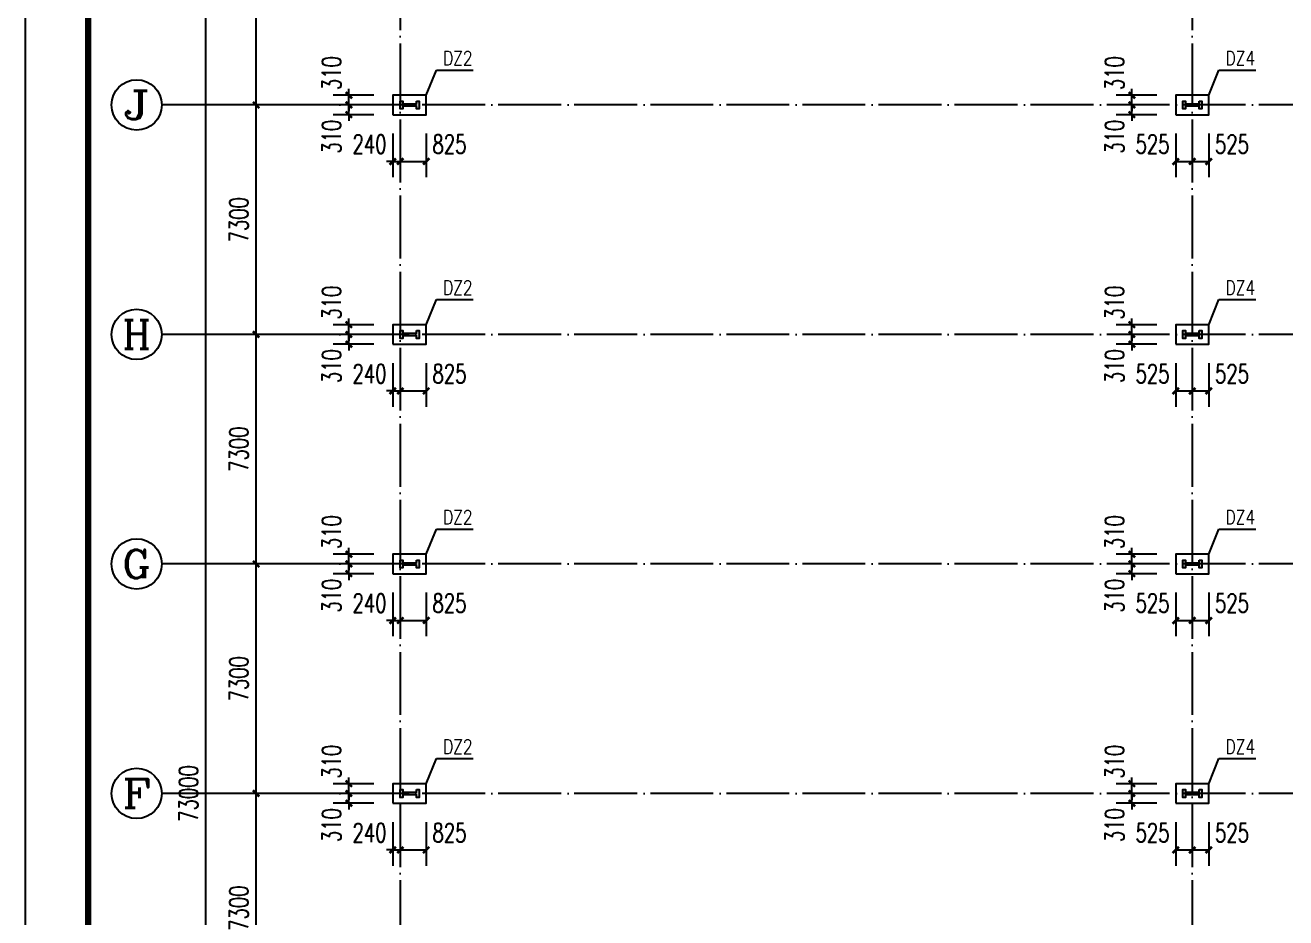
# Model space of a CAD drawing. Extents: x 37237700 to 37865026, y 138877 to 347670.
# Drawn here: x 37327453 to 37367564, y 290889 to 319279 of the extents above; entities that cross this region are included whole.
import ezdxf
from ezdxf.enums import TextEntityAlignment as Align

# ---------------------------------------------------------------- set-up
doc = ezdxf.new("R2010")
doc.units = 0
doc.header["$LTSCALE"] = 1000
doc.header["$MEASUREMENT"] = 0
doc.linetypes.add('ACAD_ISO04W100', pattern=[30.5, 24, -3, 0.5, -3])
doc.linetypes.add('DOTE', pattern=[2.42, 2, -0.2, 0.02, -0.2])
doc.layers.get('0').update_dxf_attribs({"linetype": 'CONTINUOUS'})
doc.layers.get('DEFPOINTS').update_dxf_attribs({"linetype": 'CONTINUOUS'})
for name, color, linetype in [('AXIS', 3, 'CONTINUOUS'), ('AXIS_TEXT', 7, 'CONTINUOUS'), ('DOTE', 1, 'ACAD_ISO04W100'), ('PUB_DIM', 3, 'CONTINUOUS'), ('PUB_TITLE', 4, 'CONTINUOUS')]:
    doc.layers.add(name, color=color, linetype=linetype)
doc.styles.add('_TCH_AXIS', font='COMPLEX', dxfattribs={"bigfont": 'GBCBIG'})
doc.styles.add('_TCH_DIM_T3', font='SIMPLEX', dxfattribs={"width": 0.705882, "bigfont": 'GBCBIG'})
doc.styles.add('DIM_FONT', font='SIMPLEX.shx', dxfattribs={"width": 0.8})
doc.dimstyles.new('_TCH_ARCH&&200', dxfattribs={"dimtxt": 595, "dimasz": 200, "dimexe": 500, "dimexo": 600, "dimgap": 252.5, "dimtad": 1, "dimdec": 0, "dimzin": 0, "dimdsep": 46, "dimtxsty": '_TCH_DIM_T3', "dimblk": 'ARCHTICK', "dimcen": 0.09, "dimclrt": 7, "dimazin": 2, "dimtfac": 1, "dimtdec": 0, "dimtix": 1, "dimtmove": 2, "dimatfit": 3, "dimfxl": 1, "dimtolj": 1, "dimtzin": 0, "dimarcsym": 0})

# ---------------------------------------------------------------- blocks, each defined once
blk = doc.blocks.new('_ArchTick')
at = {"color": 0, "linetype": 'ByBlock', "const_width": 0.4}
blk.add_lwpolyline([(-0.5, -0.5), (0.5, 0.5)], dxfattribs=at)
blk = doc.blocks.new('*D1345')
at = {"layer": 'DEFPOINTS', "color": 0}
for p in [(37362667, 316743), (37364063, 316743), (37364063, 316433)]:
    blk.add_point(p, dxfattribs=at)
at = {"layer": 'PUB_DIM', "color": 0, "lineweight": -2}
for p, q in [((37362667, 316743), (37362667, 316943)), ((37363463, 316743), (37362167, 316743)), ((37362667, 316433), (37362667, 316743)), ((37363463, 316433), (37362167, 316433)), ((37362667, 316433), (37362667, 316233))]:
    blk.add_line(p, q, dxfattribs=at)
at = {"layer": 'PUB_DIM', "color": 0, "lineweight": -2, "xscale": 200, "yscale": 200, "zscale": 200}
for p, rotation in [((37362667, 316743), 270), ((37362667, 316433), 90)]:
    blk.add_blockref('_ArchTick', p, dxfattribs=dict(at, rotation=rotation))
at = {"layer": 'PUB_DIM', "color": 7, "insert": (37362117, 315733), "char_height": 595, "attachment_point": 5, "rotation": 90, "style": '_TCH_DIM_T3'}
blk.add_mtext('\\A1;310', dxfattribs=at)
blk = doc.blocks.new('*D1346')
at = {"layer": 'DEFPOINTS', "color": 0}
for p in [(37362667, 317053), (37364063, 317053), (37364063, 316743)]:
    blk.add_point(p, dxfattribs=at)
at = {"layer": 'PUB_DIM', "color": 0, "lineweight": -2}
for p, q in [((37363463, 317053), (37362167, 317053)), ((37362667, 317053), (37362667, 317253)), ((37362667, 316743), (37362667, 317053)), ((37363463, 316743), (37362167, 316743)), ((37362667, 316743), (37362667, 316543))]:
    blk.add_line(p, q, dxfattribs=at)
at = {"layer": 'PUB_DIM', "color": 0, "lineweight": -2, "xscale": 200, "yscale": 200, "zscale": 200}
for p, rotation in [((37362667, 317053), 270), ((37362667, 316743), 90)]:
    blk.add_blockref('_ArchTick', p, dxfattribs=dict(at, rotation=rotation))
at = {"layer": 'PUB_DIM', "color": 7, "insert": (37362117, 317753), "char_height": 595, "attachment_point": 5, "rotation": 90, "style": '_TCH_DIM_T3'}
blk.add_mtext('\\A1;310', dxfattribs=at)
blk = doc.blocks.new('*D1347')
at = {"layer": 'DEFPOINTS', "color": 0}
for p in [(37364063, 316433), (37364588, 316433), (37364588, 314945)]:
    blk.add_point(p, dxfattribs=at)
at = {"layer": 'PUB_DIM', "color": 0, "lineweight": -2}
for p, q in [((37364063, 315833), (37364063, 314445)), ((37364588, 315833), (37364588, 314445)), ((37364063, 314945), (37364588, 314945))]:
    blk.add_line(p, q, dxfattribs=at)
at = {"layer": 'PUB_DIM', "color": 0, "lineweight": -2, "xscale": 200, "yscale": 200, "zscale": 200, "rotation": 180}
blk.add_blockref('_ArchTick', (37364063, 314945), dxfattribs=at)
at = {"layer": 'PUB_DIM', "color": 0, "lineweight": -2, "xscale": 200, "yscale": 200, "zscale": 200}
blk.add_blockref('_ArchTick', (37364588, 314945), dxfattribs=at)
at = {"layer": 'PUB_DIM', "color": 7, "insert": (37363323, 315495), "char_height": 595, "attachment_point": 5, "style": '_TCH_DIM_T3'}
blk.add_mtext('\\A1;525', dxfattribs=at)
blk = doc.blocks.new('*D1348')
at = {"layer": 'DEFPOINTS', "color": 0}
for p in [(37364588, 316433), (37365113, 316433), (37365113, 314945)]:
    blk.add_point(p, dxfattribs=at)
at = {"layer": 'PUB_DIM', "color": 0, "lineweight": -2}
for p, q in [((37364588, 315833), (37364588, 314445)), ((37365113, 315833), (37365113, 314445)), ((37364588, 314945), (37365113, 314945))]:
    blk.add_line(p, q, dxfattribs=at)
at = {"layer": 'PUB_DIM', "color": 0, "lineweight": -2, "xscale": 200, "yscale": 200, "zscale": 200, "rotation": 180}
blk.add_blockref('_ArchTick', (37364588, 314945), dxfattribs=at)
at = {"layer": 'PUB_DIM', "color": 0, "lineweight": -2, "xscale": 200, "yscale": 200, "zscale": 200}
blk.add_blockref('_ArchTick', (37365113, 314945), dxfattribs=at)
at = {"layer": 'PUB_DIM', "color": 7, "insert": (37365853, 315495), "char_height": 595, "attachment_point": 5, "style": '_TCH_DIM_T3'}
blk.add_mtext('\\A1;525', dxfattribs=at)
blk = doc.blocks.new('*D1349')
at = {"layer": 'DEFPOINTS', "color": 0}
for p in [(37339148, 316433), (37339388, 316433), (37339388, 314945)]:
    blk.add_point(p, dxfattribs=at)
at = {"layer": 'PUB_DIM', "color": 0, "lineweight": -2}
for p, q in [((37339148, 315833), (37339148, 314445)), ((37339388, 315833), (37339388, 314445)), ((37339148, 314945), (37338948, 314945)), ((37339148, 314945), (37339388, 314945)), ((37339388, 314945), (37339588, 314945))]:
    blk.add_line(p, q, dxfattribs=at)
at = {"layer": 'PUB_DIM', "color": 0, "lineweight": -2, "xscale": 200, "yscale": 200, "zscale": 200}
blk.add_blockref('_ArchTick', (37339148, 314945), dxfattribs=at)
at = {"layer": 'PUB_DIM', "color": 0, "lineweight": -2, "xscale": 200, "yscale": 200, "zscale": 200, "rotation": 180}
blk.add_blockref('_ArchTick', (37339388, 314945), dxfattribs=at)
at = {"layer": 'PUB_DIM', "color": 7, "insert": (37338408, 315495), "char_height": 595, "attachment_point": 5, "style": '_TCH_DIM_T3'}
blk.add_mtext('\\A1;240', dxfattribs=at)
blk = doc.blocks.new('*D1350')
at = {"layer": 'DEFPOINTS', "color": 0}
for p in [(37339388, 316433), (37340213, 316433), (37340213, 314945)]:
    blk.add_point(p, dxfattribs=at)
at = {"layer": 'PUB_DIM', "color": 0, "lineweight": -2}
for p, q in [((37339388, 315833), (37339388, 314445)), ((37340213, 315833), (37340213, 314445)), ((37339388, 314945), (37340213, 314945))]:
    blk.add_line(p, q, dxfattribs=at)
at = {"layer": 'PUB_DIM', "color": 0, "lineweight": -2, "xscale": 200, "yscale": 200, "zscale": 200, "rotation": 180}
blk.add_blockref('_ArchTick', (37339388, 314945), dxfattribs=at)
at = {"layer": 'PUB_DIM', "color": 0, "lineweight": -2, "xscale": 200, "yscale": 200, "zscale": 200}
blk.add_blockref('_ArchTick', (37340213, 314945), dxfattribs=at)
at = {"layer": 'PUB_DIM', "color": 7, "insert": (37340953, 315495), "char_height": 595, "attachment_point": 5, "style": '_TCH_DIM_T3'}
blk.add_mtext('\\A1;825', dxfattribs=at)
blk = doc.blocks.new('*D1351')
at = {"layer": 'DEFPOINTS', "color": 0}
for p in [(37337752, 316743), (37339148, 316743), (37339148, 316433)]:
    blk.add_point(p, dxfattribs=at)
at = {"layer": 'PUB_DIM', "color": 0, "lineweight": -2}
for p, q in [((37337752, 316743), (37337752, 316943)), ((37338548, 316743), (37337252, 316743)), ((37337752, 316433), (37337752, 316743)), ((37338548, 316433), (37337252, 316433)), ((37337752, 316433), (37337752, 316233))]:
    blk.add_line(p, q, dxfattribs=at)
at = {"layer": 'PUB_DIM', "color": 0, "lineweight": -2, "xscale": 200, "yscale": 200, "zscale": 200}
for p, rotation in [((37337752, 316743), 270), ((37337752, 316433), 90)]:
    blk.add_blockref('_ArchTick', p, dxfattribs=dict(at, rotation=rotation))
at = {"layer": 'PUB_DIM', "color": 7, "insert": (37337202, 315733), "char_height": 595, "attachment_point": 5, "rotation": 90, "style": '_TCH_DIM_T3'}
blk.add_mtext('\\A1;310', dxfattribs=at)
blk = doc.blocks.new('*D1352')
at = {"layer": 'DEFPOINTS', "color": 0}
for p in [(37337752, 317053), (37339148, 317053), (37339148, 316743)]:
    blk.add_point(p, dxfattribs=at)
at = {"layer": 'PUB_DIM', "color": 0, "lineweight": -2}
for p, q in [((37338548, 317053), (37337252, 317053)), ((37337752, 317053), (37337752, 317253)), ((37337752, 316743), (37337752, 317053)), ((37338548, 316743), (37337252, 316743)), ((37337752, 316743), (37337752, 316543))]:
    blk.add_line(p, q, dxfattribs=at)
at = {"layer": 'PUB_DIM', "color": 0, "lineweight": -2, "xscale": 200, "yscale": 200, "zscale": 200}
for p, rotation in [((37337752, 317053), 270), ((37337752, 316743), 90)]:
    blk.add_blockref('_ArchTick', p, dxfattribs=dict(at, rotation=rotation))
at = {"layer": 'PUB_DIM', "color": 7, "insert": (37337202, 317753), "char_height": 595, "attachment_point": 5, "rotation": 90, "style": '_TCH_DIM_T3'}
blk.add_mtext('\\A1;310', dxfattribs=at)
blk = doc.blocks.new('*D1357')
at = {"layer": 'DEFPOINTS', "color": 0}
for p in [(37362667, 309443), (37364063, 309443), (37364063, 309133)]:
    blk.add_point(p, dxfattribs=at)
at = {"layer": 'PUB_DIM', "color": 0, "lineweight": -2}
for p, q in [((37363463, 309443), (37362167, 309443)), ((37362667, 309443), (37362667, 309643)), ((37362667, 309133), (37362667, 309443)), ((37363463, 309133), (37362167, 309133)), ((37362667, 309133), (37362667, 308933))]:
    blk.add_line(p, q, dxfattribs=at)
at = {"layer": 'PUB_DIM', "color": 0, "lineweight": -2, "xscale": 200, "yscale": 200, "zscale": 200}
for p, rotation in [((37362667, 309443), 270), ((37362667, 309133), 90)]:
    blk.add_blockref('_ArchTick', p, dxfattribs=dict(at, rotation=rotation))
at = {"layer": 'PUB_DIM', "color": 7, "insert": (37362117, 308433), "char_height": 595, "attachment_point": 5, "rotation": 90, "style": '_TCH_DIM_T3'}
blk.add_mtext('\\A1;310', dxfattribs=at)
blk = doc.blocks.new('*D1358')
at = {"layer": 'DEFPOINTS', "color": 0}
for p in [(37362667, 309753), (37364063, 309753), (37364063, 309443)]:
    blk.add_point(p, dxfattribs=at)
at = {"layer": 'PUB_DIM', "color": 0, "lineweight": -2}
for p, q in [((37363463, 309753), (37362167, 309753)), ((37362667, 309753), (37362667, 309953)), ((37362667, 309443), (37362667, 309753)), ((37363463, 309443), (37362167, 309443)), ((37362667, 309443), (37362667, 309243))]:
    blk.add_line(p, q, dxfattribs=at)
at = {"layer": 'PUB_DIM', "color": 0, "lineweight": -2, "xscale": 200, "yscale": 200, "zscale": 200}
for p, rotation in [((37362667, 309753), 270), ((37362667, 309443), 90)]:
    blk.add_blockref('_ArchTick', p, dxfattribs=dict(at, rotation=rotation))
at = {"layer": 'PUB_DIM', "color": 7, "insert": (37362117, 310453), "char_height": 595, "attachment_point": 5, "rotation": 90, "style": '_TCH_DIM_T3'}
blk.add_mtext('\\A1;310', dxfattribs=at)
blk = doc.blocks.new('*D1359')
at = {"layer": 'DEFPOINTS', "color": 0}
for p in [(37364063, 309133), (37364588, 309133), (37364588, 307645)]:
    blk.add_point(p, dxfattribs=at)
at = {"layer": 'PUB_DIM', "color": 0, "lineweight": -2}
for p, q in [((37364063, 308533), (37364063, 307145)), ((37364588, 308533), (37364588, 307145)), ((37364063, 307645), (37364588, 307645))]:
    blk.add_line(p, q, dxfattribs=at)
at = {"layer": 'PUB_DIM', "color": 0, "lineweight": -2, "xscale": 200, "yscale": 200, "zscale": 200, "rotation": 180}
blk.add_blockref('_ArchTick', (37364063, 307645), dxfattribs=at)
at = {"layer": 'PUB_DIM', "color": 0, "lineweight": -2, "xscale": 200, "yscale": 200, "zscale": 200}
blk.add_blockref('_ArchTick', (37364588, 307645), dxfattribs=at)
at = {"layer": 'PUB_DIM', "color": 7, "insert": (37363323, 308195), "char_height": 595, "attachment_point": 5, "style": '_TCH_DIM_T3'}
blk.add_mtext('\\A1;525', dxfattribs=at)
blk = doc.blocks.new('*D1360')
at = {"layer": 'DEFPOINTS', "color": 0}
for p in [(37364588, 309133), (37365113, 309133), (37365113, 307645)]:
    blk.add_point(p, dxfattribs=at)
at = {"layer": 'PUB_DIM', "color": 0, "lineweight": -2}
for p, q in [((37364588, 308533), (37364588, 307145)), ((37365113, 308533), (37365113, 307145)), ((37364588, 307645), (37365113, 307645))]:
    blk.add_line(p, q, dxfattribs=at)
at = {"layer": 'PUB_DIM', "color": 0, "lineweight": -2, "xscale": 200, "yscale": 200, "zscale": 200, "rotation": 180}
blk.add_blockref('_ArchTick', (37364588, 307645), dxfattribs=at)
at = {"layer": 'PUB_DIM', "color": 0, "lineweight": -2, "xscale": 200, "yscale": 200, "zscale": 200}
blk.add_blockref('_ArchTick', (37365113, 307645), dxfattribs=at)
at = {"layer": 'PUB_DIM', "color": 7, "insert": (37365853, 308195), "char_height": 595, "attachment_point": 5, "style": '_TCH_DIM_T3'}
blk.add_mtext('\\A1;525', dxfattribs=at)
blk = doc.blocks.new('*D1361')
at = {"layer": 'DEFPOINTS', "color": 0}
for p in [(37339148, 309133), (37339388, 309133), (37339388, 307645)]:
    blk.add_point(p, dxfattribs=at)
at = {"layer": 'PUB_DIM', "color": 0, "lineweight": -2}
for p, q in [((37339148, 308533), (37339148, 307145)), ((37339388, 308533), (37339388, 307145)), ((37339148, 307645), (37338948, 307645)), ((37339148, 307645), (37339388, 307645)), ((37339388, 307645), (37339588, 307645))]:
    blk.add_line(p, q, dxfattribs=at)
at = {"layer": 'PUB_DIM', "color": 0, "lineweight": -2, "xscale": 200, "yscale": 200, "zscale": 200}
blk.add_blockref('_ArchTick', (37339148, 307645), dxfattribs=at)
at = {"layer": 'PUB_DIM', "color": 0, "lineweight": -2, "xscale": 200, "yscale": 200, "zscale": 200, "rotation": 180}
blk.add_blockref('_ArchTick', (37339388, 307645), dxfattribs=at)
at = {"layer": 'PUB_DIM', "color": 7, "insert": (37338408, 308195), "char_height": 595, "attachment_point": 5, "style": '_TCH_DIM_T3'}
blk.add_mtext('\\A1;240', dxfattribs=at)
blk = doc.blocks.new('*D1362')
at = {"layer": 'DEFPOINTS', "color": 0}
for p in [(37339388, 309133), (37340213, 309133), (37340213, 307645)]:
    blk.add_point(p, dxfattribs=at)
at = {"layer": 'PUB_DIM', "color": 0, "lineweight": -2}
for p, q in [((37339388, 308533), (37339388, 307145)), ((37340213, 308533), (37340213, 307145)), ((37339388, 307645), (37340213, 307645))]:
    blk.add_line(p, q, dxfattribs=at)
at = {"layer": 'PUB_DIM', "color": 0, "lineweight": -2, "xscale": 200, "yscale": 200, "zscale": 200, "rotation": 180}
blk.add_blockref('_ArchTick', (37339388, 307645), dxfattribs=at)
at = {"layer": 'PUB_DIM', "color": 0, "lineweight": -2, "xscale": 200, "yscale": 200, "zscale": 200}
blk.add_blockref('_ArchTick', (37340213, 307645), dxfattribs=at)
at = {"layer": 'PUB_DIM', "color": 7, "insert": (37340953, 308195), "char_height": 595, "attachment_point": 5, "style": '_TCH_DIM_T3'}
blk.add_mtext('\\A1;825', dxfattribs=at)
blk = doc.blocks.new('*D1363')
at = {"layer": 'DEFPOINTS', "color": 0}
for p in [(37337752, 309443), (37339148, 309443), (37339148, 309133)]:
    blk.add_point(p, dxfattribs=at)
at = {"layer": 'PUB_DIM', "color": 0, "lineweight": -2}
for p, q in [((37338548, 309443), (37337252, 309443)), ((37337752, 309443), (37337752, 309643)), ((37337752, 309133), (37337752, 309443)), ((37338548, 309133), (37337252, 309133)), ((37337752, 309133), (37337752, 308933))]:
    blk.add_line(p, q, dxfattribs=at)
at = {"layer": 'PUB_DIM', "color": 0, "lineweight": -2, "xscale": 200, "yscale": 200, "zscale": 200}
for p, rotation in [((37337752, 309443), 270), ((37337752, 309133), 90)]:
    blk.add_blockref('_ArchTick', p, dxfattribs=dict(at, rotation=rotation))
at = {"layer": 'PUB_DIM', "color": 7, "insert": (37337202, 308433), "char_height": 595, "attachment_point": 5, "rotation": 90, "style": '_TCH_DIM_T3'}
blk.add_mtext('\\A1;310', dxfattribs=at)
blk = doc.blocks.new('*D1364')
at = {"layer": 'DEFPOINTS', "color": 0}
for p in [(37337752, 309753), (37339148, 309753), (37339148, 309443)]:
    blk.add_point(p, dxfattribs=at)
at = {"layer": 'PUB_DIM', "color": 0, "lineweight": -2}
for p, q in [((37338548, 309753), (37337252, 309753)), ((37337752, 309753), (37337752, 309953)), ((37337752, 309443), (37337752, 309753)), ((37338548, 309443), (37337252, 309443)), ((37337752, 309443), (37337752, 309243))]:
    blk.add_line(p, q, dxfattribs=at)
at = {"layer": 'PUB_DIM', "color": 0, "lineweight": -2, "xscale": 200, "yscale": 200, "zscale": 200}
for p, rotation in [((37337752, 309753), 270), ((37337752, 309443), 90)]:
    blk.add_blockref('_ArchTick', p, dxfattribs=dict(at, rotation=rotation))
at = {"layer": 'PUB_DIM', "color": 7, "insert": (37337202, 310453), "char_height": 595, "attachment_point": 5, "rotation": 90, "style": '_TCH_DIM_T3'}
blk.add_mtext('\\A1;310', dxfattribs=at)
blk = doc.blocks.new('*D1369')
at = {"layer": 'DEFPOINTS', "color": 0}
for p in [(37362667, 302143), (37364063, 302143), (37364063, 301833)]:
    blk.add_point(p, dxfattribs=at)
at = {"layer": 'PUB_DIM', "color": 0, "lineweight": -2}
for p, q in [((37363463, 302143), (37362167, 302143)), ((37362667, 302143), (37362667, 302343)), ((37362667, 301833), (37362667, 302143)), ((37363463, 301833), (37362167, 301833)), ((37362667, 301833), (37362667, 301633))]:
    blk.add_line(p, q, dxfattribs=at)
at = {"layer": 'PUB_DIM', "color": 0, "lineweight": -2, "xscale": 200, "yscale": 200, "zscale": 200}
for p, rotation in [((37362667, 302143), 270), ((37362667, 301833), 90)]:
    blk.add_blockref('_ArchTick', p, dxfattribs=dict(at, rotation=rotation))
at = {"layer": 'PUB_DIM', "color": 7, "insert": (37362117, 301133), "char_height": 595, "attachment_point": 5, "rotation": 90, "style": '_TCH_DIM_T3'}
blk.add_mtext('\\A1;310', dxfattribs=at)
blk = doc.blocks.new('*D1370')
at = {"layer": 'DEFPOINTS', "color": 0}
for p in [(37362667, 302453), (37364063, 302453), (37364063, 302143)]:
    blk.add_point(p, dxfattribs=at)
at = {"layer": 'PUB_DIM', "color": 0, "lineweight": -2}
for p, q in [((37363463, 302453), (37362167, 302453)), ((37362667, 302453), (37362667, 302653)), ((37362667, 302143), (37362667, 302453)), ((37363463, 302143), (37362167, 302143)), ((37362667, 302143), (37362667, 301943))]:
    blk.add_line(p, q, dxfattribs=at)
at = {"layer": 'PUB_DIM', "color": 0, "lineweight": -2, "xscale": 200, "yscale": 200, "zscale": 200}
for p, rotation in [((37362667, 302453), 270), ((37362667, 302143), 90)]:
    blk.add_blockref('_ArchTick', p, dxfattribs=dict(at, rotation=rotation))
at = {"layer": 'PUB_DIM', "color": 7, "insert": (37362117, 303153), "char_height": 595, "attachment_point": 5, "rotation": 90, "style": '_TCH_DIM_T3'}
blk.add_mtext('\\A1;310', dxfattribs=at)
blk = doc.blocks.new('*D1371')
at = {"layer": 'DEFPOINTS', "color": 0}
for p in [(37364063, 301833), (37364588, 301833), (37364588, 300345)]:
    blk.add_point(p, dxfattribs=at)
at = {"layer": 'PUB_DIM', "color": 0, "lineweight": -2}
for p, q in [((37364063, 301233), (37364063, 299845)), ((37364588, 301233), (37364588, 299845)), ((37364063, 300345), (37364588, 300345))]:
    blk.add_line(p, q, dxfattribs=at)
at = {"layer": 'PUB_DIM', "color": 0, "lineweight": -2, "xscale": 200, "yscale": 200, "zscale": 200, "rotation": 180}
blk.add_blockref('_ArchTick', (37364063, 300345), dxfattribs=at)
at = {"layer": 'PUB_DIM', "color": 0, "lineweight": -2, "xscale": 200, "yscale": 200, "zscale": 200}
blk.add_blockref('_ArchTick', (37364588, 300345), dxfattribs=at)
at = {"layer": 'PUB_DIM', "color": 7, "insert": (37363323, 300895), "char_height": 595, "attachment_point": 5, "style": '_TCH_DIM_T3'}
blk.add_mtext('\\A1;525', dxfattribs=at)
blk = doc.blocks.new('*D1372')
at = {"layer": 'DEFPOINTS', "color": 0}
for p in [(37364588, 301833), (37365113, 301833), (37365113, 300345)]:
    blk.add_point(p, dxfattribs=at)
at = {"layer": 'PUB_DIM', "color": 0, "lineweight": -2}
for p, q in [((37364588, 301233), (37364588, 299845)), ((37365113, 301233), (37365113, 299845)), ((37364588, 300345), (37365113, 300345))]:
    blk.add_line(p, q, dxfattribs=at)
at = {"layer": 'PUB_DIM', "color": 0, "lineweight": -2, "xscale": 200, "yscale": 200, "zscale": 200, "rotation": 180}
blk.add_blockref('_ArchTick', (37364588, 300345), dxfattribs=at)
at = {"layer": 'PUB_DIM', "color": 0, "lineweight": -2, "xscale": 200, "yscale": 200, "zscale": 200}
blk.add_blockref('_ArchTick', (37365113, 300345), dxfattribs=at)
at = {"layer": 'PUB_DIM', "color": 7, "insert": (37365853, 300895), "char_height": 595, "attachment_point": 5, "style": '_TCH_DIM_T3'}
blk.add_mtext('\\A1;525', dxfattribs=at)
blk = doc.blocks.new('*D1373')
at = {"layer": 'DEFPOINTS', "color": 0}
for p in [(37339148, 301833), (37339388, 301833), (37339388, 300345)]:
    blk.add_point(p, dxfattribs=at)
at = {"layer": 'PUB_DIM', "color": 0, "lineweight": -2}
for p, q in [((37339148, 301233), (37339148, 299845)), ((37339388, 301233), (37339388, 299845)), ((37339148, 300345), (37338948, 300345)), ((37339148, 300345), (37339388, 300345)), ((37339388, 300345), (37339588, 300345))]:
    blk.add_line(p, q, dxfattribs=at)
at = {"layer": 'PUB_DIM', "color": 0, "lineweight": -2, "xscale": 200, "yscale": 200, "zscale": 200}
blk.add_blockref('_ArchTick', (37339148, 300345), dxfattribs=at)
at = {"layer": 'PUB_DIM', "color": 0, "lineweight": -2, "xscale": 200, "yscale": 200, "zscale": 200, "rotation": 180}
blk.add_blockref('_ArchTick', (37339388, 300345), dxfattribs=at)
at = {"layer": 'PUB_DIM', "color": 7, "insert": (37338408, 300895), "char_height": 595, "attachment_point": 5, "style": '_TCH_DIM_T3'}
blk.add_mtext('\\A1;240', dxfattribs=at)
blk = doc.blocks.new('*D1374')
at = {"layer": 'DEFPOINTS', "color": 0}
for p in [(37339388, 301833), (37340213, 301833), (37340213, 300345)]:
    blk.add_point(p, dxfattribs=at)
at = {"layer": 'PUB_DIM', "color": 0, "lineweight": -2}
for p, q in [((37339388, 301233), (37339388, 299845)), ((37340213, 301233), (37340213, 299845)), ((37339388, 300345), (37340213, 300345))]:
    blk.add_line(p, q, dxfattribs=at)
at = {"layer": 'PUB_DIM', "color": 0, "lineweight": -2, "xscale": 200, "yscale": 200, "zscale": 200, "rotation": 180}
blk.add_blockref('_ArchTick', (37339388, 300345), dxfattribs=at)
at = {"layer": 'PUB_DIM', "color": 0, "lineweight": -2, "xscale": 200, "yscale": 200, "zscale": 200}
blk.add_blockref('_ArchTick', (37340213, 300345), dxfattribs=at)
at = {"layer": 'PUB_DIM', "color": 7, "insert": (37340953, 300895), "char_height": 595, "attachment_point": 5, "style": '_TCH_DIM_T3'}
blk.add_mtext('\\A1;825', dxfattribs=at)
blk = doc.blocks.new('*D1375')
at = {"layer": 'DEFPOINTS', "color": 0}
for p in [(37337752, 302143), (37339148, 302143), (37339148, 301833)]:
    blk.add_point(p, dxfattribs=at)
at = {"layer": 'PUB_DIM', "color": 0, "lineweight": -2}
for p, q in [((37338548, 302143), (37337252, 302143)), ((37337752, 302143), (37337752, 302343)), ((37337752, 301833), (37337752, 302143)), ((37338548, 301833), (37337252, 301833)), ((37337752, 301833), (37337752, 301633))]:
    blk.add_line(p, q, dxfattribs=at)
at = {"layer": 'PUB_DIM', "color": 0, "lineweight": -2, "xscale": 200, "yscale": 200, "zscale": 200}
for p, rotation in [((37337752, 302143), 270), ((37337752, 301833), 90)]:
    blk.add_blockref('_ArchTick', p, dxfattribs=dict(at, rotation=rotation))
at = {"layer": 'PUB_DIM', "color": 7, "insert": (37337202, 301133), "char_height": 595, "attachment_point": 5, "rotation": 90, "style": '_TCH_DIM_T3'}
blk.add_mtext('\\A1;310', dxfattribs=at)
blk = doc.blocks.new('*D1376')
at = {"layer": 'DEFPOINTS', "color": 0}
for p in [(37337752, 302453), (37339148, 302453), (37339148, 302143)]:
    blk.add_point(p, dxfattribs=at)
at = {"layer": 'PUB_DIM', "color": 0, "lineweight": -2}
for p, q in [((37338548, 302453), (37337252, 302453)), ((37337752, 302453), (37337752, 302653)), ((37337752, 302143), (37337752, 302453)), ((37338548, 302143), (37337252, 302143)), ((37337752, 302143), (37337752, 301943))]:
    blk.add_line(p, q, dxfattribs=at)
at = {"layer": 'PUB_DIM', "color": 0, "lineweight": -2, "xscale": 200, "yscale": 200, "zscale": 200}
for p, rotation in [((37337752, 302453), 270), ((37337752, 302143), 90)]:
    blk.add_blockref('_ArchTick', p, dxfattribs=dict(at, rotation=rotation))
at = {"layer": 'PUB_DIM', "color": 7, "insert": (37337202, 303153), "char_height": 595, "attachment_point": 5, "rotation": 90, "style": '_TCH_DIM_T3'}
blk.add_mtext('\\A1;310', dxfattribs=at)
blk = doc.blocks.new('*D1381')
at = {"layer": 'DEFPOINTS', "color": 0}
for p in [(37362667, 294843), (37364063, 294843), (37364063, 294533)]:
    blk.add_point(p, dxfattribs=at)
at = {"layer": 'PUB_DIM', "color": 0, "lineweight": -2}
for p, q in [((37363463, 294843), (37362167, 294843)), ((37362667, 294843), (37362667, 295043)), ((37362667, 294533), (37362667, 294843)), ((37363463, 294533), (37362167, 294533)), ((37362667, 294533), (37362667, 294333))]:
    blk.add_line(p, q, dxfattribs=at)
at = {"layer": 'PUB_DIM', "color": 0, "lineweight": -2, "xscale": 200, "yscale": 200, "zscale": 200}
for p, rotation in [((37362667, 294843), 270), ((37362667, 294533), 90)]:
    blk.add_blockref('_ArchTick', p, dxfattribs=dict(at, rotation=rotation))
at = {"layer": 'PUB_DIM', "color": 7, "insert": (37362117, 293833), "char_height": 595, "attachment_point": 5, "rotation": 90, "style": '_TCH_DIM_T3'}
blk.add_mtext('\\A1;310', dxfattribs=at)
blk = doc.blocks.new('*D1382')
at = {"layer": 'DEFPOINTS', "color": 0}
for p in [(37362667, 295153), (37364063, 295153), (37364063, 294843)]:
    blk.add_point(p, dxfattribs=at)
at = {"layer": 'PUB_DIM', "color": 0, "lineweight": -2}
for p, q in [((37362667, 295153), (37362667, 295353)), ((37363463, 295153), (37362167, 295153)), ((37363463, 294843), (37362167, 294843)), ((37362667, 294843), (37362667, 295153)), ((37362667, 294843), (37362667, 294643))]:
    blk.add_line(p, q, dxfattribs=at)
at = {"layer": 'PUB_DIM', "color": 0, "lineweight": -2, "xscale": 200, "yscale": 200, "zscale": 200}
for p, rotation in [((37362667, 295153), 270), ((37362667, 294843), 90)]:
    blk.add_blockref('_ArchTick', p, dxfattribs=dict(at, rotation=rotation))
at = {"layer": 'PUB_DIM', "color": 7, "insert": (37362117, 295853), "char_height": 595, "attachment_point": 5, "rotation": 90, "style": '_TCH_DIM_T3'}
blk.add_mtext('\\A1;310', dxfattribs=at)
blk = doc.blocks.new('*D1383')
at = {"layer": 'DEFPOINTS', "color": 0}
for p in [(37364063, 294533), (37364588, 294533), (37364588, 293045)]:
    blk.add_point(p, dxfattribs=at)
at = {"layer": 'PUB_DIM', "color": 0, "lineweight": -2}
for p, q in [((37364063, 293933), (37364063, 292545)), ((37364588, 293933), (37364588, 292545)), ((37364063, 293045), (37364588, 293045))]:
    blk.add_line(p, q, dxfattribs=at)
at = {"layer": 'PUB_DIM', "color": 0, "lineweight": -2, "xscale": 200, "yscale": 200, "zscale": 200, "rotation": 180}
blk.add_blockref('_ArchTick', (37364063, 293045), dxfattribs=at)
at = {"layer": 'PUB_DIM', "color": 0, "lineweight": -2, "xscale": 200, "yscale": 200, "zscale": 200}
blk.add_blockref('_ArchTick', (37364588, 293045), dxfattribs=at)
at = {"layer": 'PUB_DIM', "color": 7, "insert": (37363323, 293595), "char_height": 595, "attachment_point": 5, "style": '_TCH_DIM_T3'}
blk.add_mtext('\\A1;525', dxfattribs=at)
blk = doc.blocks.new('*D1384')
at = {"layer": 'DEFPOINTS', "color": 0}
for p in [(37364588, 294533), (37365113, 294533), (37365113, 293045)]:
    blk.add_point(p, dxfattribs=at)
at = {"layer": 'PUB_DIM', "color": 0, "lineweight": -2}
for p, q in [((37364588, 293933), (37364588, 292545)), ((37365113, 293933), (37365113, 292545)), ((37364588, 293045), (37365113, 293045))]:
    blk.add_line(p, q, dxfattribs=at)
at = {"layer": 'PUB_DIM', "color": 0, "lineweight": -2, "xscale": 200, "yscale": 200, "zscale": 200, "rotation": 180}
blk.add_blockref('_ArchTick', (37364588, 293045), dxfattribs=at)
at = {"layer": 'PUB_DIM', "color": 0, "lineweight": -2, "xscale": 200, "yscale": 200, "zscale": 200}
blk.add_blockref('_ArchTick', (37365113, 293045), dxfattribs=at)
at = {"layer": 'PUB_DIM', "color": 7, "insert": (37365853, 293595), "char_height": 595, "attachment_point": 5, "style": '_TCH_DIM_T3'}
blk.add_mtext('\\A1;525', dxfattribs=at)
blk = doc.blocks.new('*D1385')
at = {"layer": 'DEFPOINTS', "color": 0}
for p in [(37339148, 294533), (37339388, 294533), (37339388, 293045)]:
    blk.add_point(p, dxfattribs=at)
at = {"layer": 'PUB_DIM', "color": 0, "lineweight": -2}
for p, q in [((37339148, 293933), (37339148, 292545)), ((37339388, 293933), (37339388, 292545)), ((37339148, 293045), (37338948, 293045)), ((37339148, 293045), (37339388, 293045)), ((37339388, 293045), (37339588, 293045))]:
    blk.add_line(p, q, dxfattribs=at)
at = {"layer": 'PUB_DIM', "color": 0, "lineweight": -2, "xscale": 200, "yscale": 200, "zscale": 200}
blk.add_blockref('_ArchTick', (37339148, 293045), dxfattribs=at)
at = {"layer": 'PUB_DIM', "color": 0, "lineweight": -2, "xscale": 200, "yscale": 200, "zscale": 200, "rotation": 180}
blk.add_blockref('_ArchTick', (37339388, 293045), dxfattribs=at)
at = {"layer": 'PUB_DIM', "color": 7, "insert": (37338408, 293595), "char_height": 595, "attachment_point": 5, "style": '_TCH_DIM_T3'}
blk.add_mtext('\\A1;240', dxfattribs=at)
blk = doc.blocks.new('*D1386')
at = {"layer": 'DEFPOINTS', "color": 0}
for p in [(37339388, 294533), (37340213, 294533), (37340213, 293045)]:
    blk.add_point(p, dxfattribs=at)
at = {"layer": 'PUB_DIM', "color": 0, "lineweight": -2}
for p, q in [((37339388, 293933), (37339388, 292545)), ((37340213, 293933), (37340213, 292545)), ((37339388, 293045), (37340213, 293045))]:
    blk.add_line(p, q, dxfattribs=at)
at = {"layer": 'PUB_DIM', "color": 0, "lineweight": -2, "xscale": 200, "yscale": 200, "zscale": 200, "rotation": 180}
blk.add_blockref('_ArchTick', (37339388, 293045), dxfattribs=at)
at = {"layer": 'PUB_DIM', "color": 0, "lineweight": -2, "xscale": 200, "yscale": 200, "zscale": 200}
blk.add_blockref('_ArchTick', (37340213, 293045), dxfattribs=at)
at = {"layer": 'PUB_DIM', "color": 7, "insert": (37340953, 293595), "char_height": 595, "attachment_point": 5, "style": '_TCH_DIM_T3'}
blk.add_mtext('\\A1;825', dxfattribs=at)
blk = doc.blocks.new('*D1387')
at = {"layer": 'DEFPOINTS', "color": 0}
for p in [(37337752, 294843), (37339148, 294843), (37339148, 294533)]:
    blk.add_point(p, dxfattribs=at)
at = {"layer": 'PUB_DIM', "color": 0, "lineweight": -2}
for p, q in [((37338548, 294843), (37337252, 294843)), ((37337752, 294843), (37337752, 295043)), ((37337752, 294533), (37337752, 294843)), ((37338548, 294533), (37337252, 294533)), ((37337752, 294533), (37337752, 294333))]:
    blk.add_line(p, q, dxfattribs=at)
at = {"layer": 'PUB_DIM', "color": 0, "lineweight": -2, "xscale": 200, "yscale": 200, "zscale": 200}
for p, rotation in [((37337752, 294843), 270), ((37337752, 294533), 90)]:
    blk.add_blockref('_ArchTick', p, dxfattribs=dict(at, rotation=rotation))
at = {"layer": 'PUB_DIM', "color": 7, "insert": (37337202, 293833), "char_height": 595, "attachment_point": 5, "rotation": 90, "style": '_TCH_DIM_T3'}
blk.add_mtext('\\A1;310', dxfattribs=at)
blk = doc.blocks.new('*D1388')
at = {"layer": 'DEFPOINTS', "color": 0}
for p in [(37337752, 295153), (37339148, 295153), (37339148, 294843)]:
    blk.add_point(p, dxfattribs=at)
at = {"layer": 'PUB_DIM', "color": 0, "lineweight": -2}
for p, q in [((37337752, 295153), (37337752, 295353)), ((37338548, 295153), (37337252, 295153)), ((37338548, 294843), (37337252, 294843)), ((37337752, 294843), (37337752, 295153)), ((37337752, 294843), (37337752, 294643))]:
    blk.add_line(p, q, dxfattribs=at)
at = {"layer": 'PUB_DIM', "color": 0, "lineweight": -2, "xscale": 200, "yscale": 200, "zscale": 200}
for p, rotation in [((37337752, 295153), 270), ((37337752, 294843), 90)]:
    blk.add_blockref('_ArchTick', p, dxfattribs=dict(at, rotation=rotation))
at = {"layer": 'PUB_DIM', "color": 7, "insert": (37337202, 295853), "char_height": 595, "attachment_point": 5, "rotation": 90, "style": '_TCH_DIM_T3'}
blk.add_mtext('\\A1;310', dxfattribs=at)
blk = doc.blocks.new('*D1805')
at = {"layer": 'AXIS', "color": 0, "lineweight": -2}
for p, q in [((37335954, 294843), (37334300, 294843)), ((37334800, 287543), (37334800, 294843)), ((37335954, 287543), (37334300, 287543))]:
    blk.add_line(p, q, dxfattribs=at)
at = {"layer": 'DEFPOINTS', "color": 0}
for p in [(37334800, 294843), (37336554, 294843), (37336554, 287543)]:
    blk.add_point(p, dxfattribs=at)
at = {"layer": 'AXIS', "color": 0, "lineweight": -2, "xscale": 200, "yscale": 200, "zscale": 200}
for p, rotation in [((37334800, 294843), 90), ((37334800, 287543), 270)]:
    blk.add_blockref('_ArchTick', p, dxfattribs=dict(at, rotation=rotation))
at = {"layer": 'AXIS', "color": 7, "insert": (37334250, 291193), "char_height": 595, "attachment_point": 5, "rotation": 90, "style": '_TCH_DIM_T3'}
blk.add_mtext('\\A1;7300', dxfattribs=at)
blk = doc.blocks.new('*D1806')
at = {"layer": 'AXIS', "color": 0, "lineweight": -2}
for p, q in [((37335954, 302143), (37334300, 302143)), ((37334800, 294843), (37334800, 302143)), ((37335954, 294843), (37334300, 294843))]:
    blk.add_line(p, q, dxfattribs=at)
at = {"layer": 'DEFPOINTS', "color": 0}
for p in [(37334800, 302143), (37336554, 302143), (37336554, 294843)]:
    blk.add_point(p, dxfattribs=at)
at = {"layer": 'AXIS', "color": 0, "lineweight": -2, "xscale": 200, "yscale": 200, "zscale": 200}
for p, rotation in [((37334800, 302143), 90), ((37334800, 294843), 270)]:
    blk.add_blockref('_ArchTick', p, dxfattribs=dict(at, rotation=rotation))
at = {"layer": 'AXIS', "color": 7, "insert": (37334250, 298493), "char_height": 595, "attachment_point": 5, "rotation": 90, "style": '_TCH_DIM_T3'}
blk.add_mtext('\\A1;7300', dxfattribs=at)
blk = doc.blocks.new('*D1807')
at = {"layer": 'AXIS', "color": 0, "lineweight": -2}
for p, q in [((37335954, 309443), (37334300, 309443)), ((37334800, 302143), (37334800, 309443)), ((37335954, 302143), (37334300, 302143))]:
    blk.add_line(p, q, dxfattribs=at)
at = {"layer": 'DEFPOINTS', "color": 0}
for p in [(37334800, 309443), (37336554, 309443), (37336554, 302143)]:
    blk.add_point(p, dxfattribs=at)
at = {"layer": 'AXIS', "color": 0, "lineweight": -2, "xscale": 200, "yscale": 200, "zscale": 200}
for p, rotation in [((37334800, 309443), 90), ((37334800, 302143), 270)]:
    blk.add_blockref('_ArchTick', p, dxfattribs=dict(at, rotation=rotation))
at = {"layer": 'AXIS', "color": 7, "insert": (37334250, 305793), "char_height": 595, "attachment_point": 5, "rotation": 90, "style": '_TCH_DIM_T3'}
blk.add_mtext('\\A1;7300', dxfattribs=at)
blk = doc.blocks.new('*D1808')
at = {"layer": 'AXIS', "color": 0, "lineweight": -2}
for p, q in [((37335954, 316743), (37334300, 316743)), ((37334800, 309443), (37334800, 316743)), ((37335954, 309443), (37334300, 309443))]:
    blk.add_line(p, q, dxfattribs=at)
at = {"layer": 'DEFPOINTS', "color": 0}
for p in [(37334800, 316743), (37336554, 316743), (37336554, 309443)]:
    blk.add_point(p, dxfattribs=at)
at = {"layer": 'AXIS', "color": 0, "lineweight": -2, "xscale": 200, "yscale": 200, "zscale": 200}
for p, rotation in [((37334800, 316743), 90), ((37334800, 309443), 270)]:
    blk.add_blockref('_ArchTick', p, dxfattribs=dict(at, rotation=rotation))
at = {"layer": 'AXIS', "color": 7, "insert": (37334250, 313093), "char_height": 595, "attachment_point": 5, "rotation": 90, "style": '_TCH_DIM_T3'}
blk.add_mtext('\\A1;7300', dxfattribs=at)
blk = doc.blocks.new('*D1809')
at = {"layer": 'AXIS', "color": 0, "lineweight": -2}
for p, q in [((37335954, 324043), (37334300, 324043)), ((37334800, 316743), (37334800, 324043)), ((37335954, 316743), (37334300, 316743))]:
    blk.add_line(p, q, dxfattribs=at)
at = {"layer": 'DEFPOINTS', "color": 0}
for p in [(37334800, 324043), (37336554, 324043), (37336554, 316743)]:
    blk.add_point(p, dxfattribs=at)
at = {"layer": 'AXIS', "color": 0, "lineweight": -2, "xscale": 200, "yscale": 200, "zscale": 200}
for p, rotation in [((37334800, 324043), 90), ((37334800, 316743), 270)]:
    blk.add_blockref('_ArchTick', p, dxfattribs=dict(at, rotation=rotation))
at = {"layer": 'AXIS', "color": 7, "insert": (37334250, 320393), "char_height": 595, "attachment_point": 5, "rotation": 90, "style": '_TCH_DIM_T3'}
blk.add_mtext('\\A1;7300', dxfattribs=at)
blk = doc.blocks.new('*D1811')
at = {"layer": 'AXIS', "color": 0, "lineweight": -2}
for p, q in [((37335954, 331343), (37332700, 331343)), ((37333200, 258343), (37333200, 331343)), ((37335954, 258343), (37332700, 258343))]:
    blk.add_line(p, q, dxfattribs=at)
at = {"layer": 'DEFPOINTS', "color": 0}
for p in [(37333200, 331343), (37336554, 331343), (37336554, 258343)]:
    blk.add_point(p, dxfattribs=at)
at = {"layer": 'AXIS', "color": 0, "lineweight": -2, "xscale": 200, "yscale": 200, "zscale": 200}
for p, rotation in [((37333200, 331343), 90), ((37333200, 258343), 270)]:
    blk.add_blockref('_ArchTick', p, dxfattribs=dict(at, rotation=rotation))
at = {"layer": 'AXIS', "color": 7, "insert": (37332650, 294843), "char_height": 595, "attachment_point": 5, "rotation": 90, "style": '_TCH_DIM_T3'}
blk.add_mtext('\\A1;73000', dxfattribs=at)

msp = doc.modelspace()

# ---------------------------------------------------------------- hatches: boundary and pattern name
for points in [[(37339908.2, 316867.8), (37339988.2, 316867.8), (37339988.2, 316617.8), (37339908.2, 316617.8), (37339908.2, 316702.8), (37339468.2, 316702.8), (37339468.2, 316617.8), (37339388.2, 316617.8), (37339388.2, 316867.8), (37339468.2, 316867.8), (37339468.2, 316782.8), (37339908.2, 316782.8)], [(37364808.2, 316867.8), (37364888.2, 316867.8), (37364888.2, 316617.8), (37364808.2, 316617.8), (37364808.2, 316702.8), (37364368.2, 316702.8), (37364368.2, 316617.8), (37364288.2, 316617.8), (37364288.2, 316867.8), (37364368.2, 316867.8), (37364368.2, 316782.8), (37364808.2, 316782.8)], [(37339908.2, 309567.8), (37339988.2, 309567.8), (37339988.2, 309317.8), (37339908.2, 309317.8), (37339908.2, 309402.8), (37339468.2, 309402.8), (37339468.2, 309317.8), (37339388.2, 309317.8), (37339388.2, 309567.8), (37339468.2, 309567.8), (37339468.2, 309482.8), (37339908.2, 309482.8)], [(37364808.2, 309567.8), (37364888.2, 309567.8), (37364888.2, 309317.8), (37364808.2, 309317.8), (37364808.2, 309402.8), (37364368.2, 309402.8), (37364368.2, 309317.8), (37364288.2, 309317.8), (37364288.2, 309567.8), (37364368.2, 309567.8), (37364368.2, 309482.8), (37364808.2, 309482.8)], [(37339908.2, 302267.8), (37339988.2, 302267.8), (37339988.2, 302017.8), (37339908.2, 302017.8), (37339908.2, 302102.8), (37339468.2, 302102.8), (37339468.2, 302017.8), (37339388.2, 302017.8), (37339388.2, 302267.8), (37339468.2, 302267.8), (37339468.2, 302182.8), (37339908.2, 302182.8)], [(37364808.2, 302267.8), (37364888.2, 302267.8), (37364888.2, 302017.8), (37364808.2, 302017.8), (37364808.2, 302102.8), (37364368.2, 302102.8), (37364368.2, 302017.8), (37364288.2, 302017.8), (37364288.2, 302267.8), (37364368.2, 302267.8), (37364368.2, 302182.8), (37364808.2, 302182.8)], [(37339908.2, 294967.8), (37339988.2, 294967.8), (37339988.2, 294717.8), (37339908.2, 294717.8), (37339908.2, 294802.8), (37339468.2, 294802.8), (37339468.2, 294717.8), (37339388.2, 294717.8), (37339388.2, 294967.8), (37339468.2, 294967.8), (37339468.2, 294882.8), (37339908.2, 294882.8)], [(37364808.2, 294967.8), (37364888.2, 294967.8), (37364888.2, 294717.8), (37364808.2, 294717.8), (37364808.2, 294802.8), (37364368.2, 294802.8), (37364368.2, 294717.8), (37364288.2, 294717.8), (37364288.2, 294967.8), (37364368.2, 294967.8), (37364368.2, 294882.8), (37364808.2, 294882.8)]]:
    msp.add_hatch(color=256).paths.add_polyline_path(points)

# ---------------------------------------------------------------- linework, layer by layer
for p, q in [((37340213.2, 317052.8), (37340538.3, 317854)), ((37340538.3, 317854), (37341709.6, 317854)), ((37365113.2, 317052.8), (37365438.3, 317854)), ((37365438.3, 317854), (37366609.6, 317854)), ((37340213.2, 309752.8), (37340538.3, 310554)), ((37340538.3, 310554), (37341709.6, 310554)), ((37365113.2, 309752.8), (37365438.3, 310554)), ((37365438.3, 310554), (37366609.6, 310554)), ((37340213.2, 302452.8), (37340538.3, 303254)), ((37340538.3, 303254), (37341709.6, 303254)), ((37365113.2, 302452.8), (37365438.3, 303254)), ((37365438.3, 303254), (37366609.6, 303254)), ((37340213.2, 295152.8), (37340538.3, 295954)), ((37340538.3, 295954), (37341709.6, 295954)), ((37365113.2, 295152.8), (37365438.3, 295954)), ((37365438.3, 295954), (37366609.6, 295954))]:
    msp.add_line(p, q)
for points in [[(37339148.2, 316432.8), (37340213.2, 316432.8), (37340213.2, 317052.8), (37339148.2, 317052.8)], [(37364063.2, 316432.8), (37365113.2, 316432.8), (37365113.2, 317052.8), (37364063.2, 317052.8)], [(37339148.2, 309132.8), (37340213.2, 309132.8), (37340213.2, 309752.8), (37339148.2, 309752.8)], [(37364063.2, 309132.8), (37365113.2, 309132.8), (37365113.2, 309752.8), (37364063.2, 309752.8)], [(37339148.2, 301832.8), (37340213.2, 301832.8), (37340213.2, 302452.8), (37339148.2, 302452.8)], [(37364063.2, 301832.8), (37365113.2, 301832.8), (37365113.2, 302452.8), (37364063.2, 302452.8)], [(37339148.2, 294532.8), (37340213.2, 294532.8), (37340213.2, 295152.8), (37339148.2, 295152.8)], [(37364063.2, 294532.8), (37365113.2, 294532.8), (37365113.2, 295152.8), (37364063.2, 295152.8)]]:
    msp.add_lwpolyline(points, close=True)
for points in [[(37339908.2, 316867.8), (37339988.2, 316867.8), (37339988.2, 316617.8), (37339908.2, 316617.8), (37339908.2, 316702.8), (37339468.2, 316702.8), (37339468.2, 316617.8), (37339388.2, 316617.8), (37339388.2, 316867.8), (37339468.2, 316867.8), (37339468.2, 316782.8), (37339908.2, 316782.8), (37339908.2, 316867.8)], [(37364808.2, 316867.8), (37364888.2, 316867.8), (37364888.2, 316617.8), (37364808.2, 316617.8), (37364808.2, 316702.8), (37364368.2, 316702.8), (37364368.2, 316617.8), (37364288.2, 316617.8), (37364288.2, 316867.8), (37364368.2, 316867.8), (37364368.2, 316782.8), (37364808.2, 316782.8), (37364808.2, 316867.8)], [(37339908.2, 309567.8), (37339988.2, 309567.8), (37339988.2, 309317.8), (37339908.2, 309317.8), (37339908.2, 309402.8), (37339468.2, 309402.8), (37339468.2, 309317.8), (37339388.2, 309317.8), (37339388.2, 309567.8), (37339468.2, 309567.8), (37339468.2, 309482.8), (37339908.2, 309482.8), (37339908.2, 309567.8)], [(37364808.2, 309567.8), (37364888.2, 309567.8), (37364888.2, 309317.8), (37364808.2, 309317.8), (37364808.2, 309402.8), (37364368.2, 309402.8), (37364368.2, 309317.8), (37364288.2, 309317.8), (37364288.2, 309567.8), (37364368.2, 309567.8), (37364368.2, 309482.8), (37364808.2, 309482.8), (37364808.2, 309567.8)], [(37339908.2, 302267.8), (37339988.2, 302267.8), (37339988.2, 302017.8), (37339908.2, 302017.8), (37339908.2, 302102.8), (37339468.2, 302102.8), (37339468.2, 302017.8), (37339388.2, 302017.8), (37339388.2, 302267.8), (37339468.2, 302267.8), (37339468.2, 302182.8), (37339908.2, 302182.8), (37339908.2, 302267.8)], [(37364808.2, 302267.8), (37364888.2, 302267.8), (37364888.2, 302017.8), (37364808.2, 302017.8), (37364808.2, 302102.8), (37364368.2, 302102.8), (37364368.2, 302017.8), (37364288.2, 302017.8), (37364288.2, 302267.8), (37364368.2, 302267.8), (37364368.2, 302182.8), (37364808.2, 302182.8), (37364808.2, 302267.8)], [(37339908.2, 294967.8), (37339988.2, 294967.8), (37339988.2, 294717.8), (37339908.2, 294717.8), (37339908.2, 294802.8), (37339468.2, 294802.8), (37339468.2, 294717.8), (37339388.2, 294717.8), (37339388.2, 294967.8), (37339468.2, 294967.8), (37339468.2, 294882.8), (37339908.2, 294882.8), (37339908.2, 294967.8)], [(37364808.2, 294967.8), (37364888.2, 294967.8), (37364888.2, 294717.8), (37364808.2, 294717.8), (37364808.2, 294802.8), (37364368.2, 294802.8), (37364368.2, 294717.8), (37364288.2, 294717.8), (37364288.2, 294967.8), (37364368.2, 294967.8), (37364368.2, 294882.8), (37364808.2, 294882.8), (37364808.2, 294967.8)]]:
    msp.add_lwpolyline(points)
at = {"layer": 'AXIS'}
for p, q in [((37336554.2, 316742.8), (37331799.6, 316742.8)), ((37336554.2, 309442.8), (37331799.6, 309442.8)), ((37336554.2, 302142.8), (37331799.6, 302142.8)), ((37336554.2, 294842.8), (37331799.6, 294842.8))]:
    msp.add_line(p, q, dxfattribs=at)
for centre in [(37330999.6, 316742.8), (37330999.6, 309442.8), (37330999.6, 302142.8), (37330999.6, 294842.8)]:
    msp.add_circle(centre, 800, dxfattribs=at)
at = {"layer": 'DOTE', "linetype": 'DOTE'}
for p, q in [((37339388.2, 333220.2), (37339388.2, 256309.1)), ((37364588.2, 333220.2), (37364588.2, 256309.1)), ((37392905.4, 316742.8), (37336554.2, 316742.8)), ((37392905.4, 309442.8), (37336554.2, 309442.8)), ((37392905.4, 302142.8), (37336554.2, 302142.8)), ((37392905.4, 294842.8), (37336554.2, 294842.8))]:
    msp.add_line(p, q, dxfattribs=at)
at = {"layer": 'PUB_TITLE'}
msp.add_lwpolyline([(37327453.5, 228870), (37411453.5, 228870), (37411453.5, 347670), (37327453.5, 347670)], close=True, dxfattribs=at)
at = {"layer": 'PUB_TITLE', "const_width": 200}
msp.add_lwpolyline([(37329453.5, 230870), (37409453.5, 230870), (37409453.5, 342670), (37329453.5, 342670)], close=True, dxfattribs=at)

# ---------------------------------------------------------------- texts
at = {"style": 'DIM_FONT', "width": 0.8}
for s, p in [('DZ2', (37340745.5, 318006.1)), ('DZ4', (37365645.5, 318006.1)), ('DZ2', (37340745.5, 310706.1)), ('DZ4', (37365645.5, 310706.1)), ('DZ2', (37340745.5, 303406.1)), ('DZ4', (37365645.5, 303406.1)), ('DZ2', (37340745.5, 296106.1)), ('DZ4', (37365645.5, 296106.1))]:
    msp.add_text(s, height=450, dxfattribs=at).set_placement(p)
at = {"layer": 'AXIS_TEXT', "style": '_TCH_AXIS'}
for s, width, p, p2 in [('J', 1.909091, (37330547.1, 316290.3), (37331452.2, 316290.3)), ('H', 1.05, (37330547.1, 308990.3), (37331452.2, 308990.3)), ('G', 1.166667, (37330547.1, 301690.3), (37331452.2, 301690.3)), ('F', 1.3125, (37330547.1, 294390.3), (37331452.2, 294390.3))]:
    msp.add_text(s, height=905.1, dxfattribs=dict(at, width=width)).set_placement(p, p2, align=Align.FIT)

# ---------------------------------------------------------------- dimensions: what is measured, and where the dimension line sits
at = {"layer": 'AXIS'}
for p1, p2, distance, picture, middle in [((37336554.2, 258342.8), (37336554.2, 331342.8), 3354.5, '*D1811', (37332649.6, 294842.8)), ((37336554.2, 316742.8), (37336554.2, 324042.8), 1754.5, '*D1809', (37334249.6, 320392.8)), ((37336554.2, 309442.8), (37336554.2, 316742.8), 1754.5, '*D1808', (37334249.6, 313092.8)), ((37336554.2, 302142.8), (37336554.2, 309442.8), 1754.5, '*D1807', (37334249.6, 305792.8)), ((37336554.2, 294842.8), (37336554.2, 302142.8), 1754.5, '*D1806', (37334249.6, 298492.8)), ((37336554.2, 287542.8), (37336554.2, 294842.8), 1754.5, '*D1805', (37334249.6, 291192.8))]:
    dim = msp.add_aligned_dim(p1=p1, p2=p2, distance=distance, dimstyle='_TCH_ARCH&&200', dxfattribs=at)
    dim.commit()
    dim.dimension.update_dxf_attribs({"geometry": picture, "text_midpoint": middle})
at = {"layer": 'PUB_DIM'}
for base, p1, p2, angle, picture, middle in [((37337752.4, 317052.8), (37339148.2, 316742.8), (37339148.2, 317052.8), 90, '*D1352', (37337202.4, 317752.8)), ((37362667.4, 317052.8), (37364063.2, 316742.8), (37364063.2, 317052.8), 90, '*D1346', (37362117.4, 317752.8)), ((37337752.4, 316742.8), (37339148.2, 316432.8), (37339148.2, 316742.8), 90, '*D1351', (37337202.4, 315732.8)), ((37362667.4, 316742.8), (37364063.2, 316432.8), (37364063.2, 316742.8), 90, '*D1345', (37362117.4, 315732.8)), ((37339388.2, 314944.5), (37339148.2, 316432.8), (37339388.2, 316432.8), 0, '*D1349', (37338408.2, 315494.5)), ((37340213.2, 314944.5), (37339388.2, 316432.8), (37340213.2, 316432.8), 0, '*D1350', (37340953.2, 315494.5)), ((37364588.2, 314944.5), (37364063.2, 316432.8), (37364588.2, 316432.8), 0, '*D1347', (37363323.2, 315494.5)), ((37365113.2, 314944.5), (37364588.2, 316432.8), (37365113.2, 316432.8), 0, '*D1348', (37365853.2, 315494.5)), ((37337752.4, 309752.8), (37339148.2, 309442.8), (37339148.2, 309752.8), 90, '*D1364', (37337202.4, 310452.8)), ((37362667.4, 309752.8), (37364063.2, 309442.8), (37364063.2, 309752.8), 90, '*D1358', (37362117.4, 310452.8)), ((37337752.4, 309442.8), (37339148.2, 309132.8), (37339148.2, 309442.8), 90, '*D1363', (37337202.4, 308432.8)), ((37362667.4, 309442.8), (37364063.2, 309132.8), (37364063.2, 309442.8), 90, '*D1357', (37362117.4, 308432.8)), ((37339388.2, 307644.5), (37339148.2, 309132.8), (37339388.2, 309132.8), 0, '*D1361', (37338408.2, 308194.5)), ((37340213.2, 307644.5), (37339388.2, 309132.8), (37340213.2, 309132.8), 0, '*D1362', (37340953.2, 308194.5)), ((37364588.2, 307644.5), (37364063.2, 309132.8), (37364588.2, 309132.8), 0, '*D1359', (37363323.2, 308194.5)), ((37365113.2, 307644.5), (37364588.2, 309132.8), (37365113.2, 309132.8), 0, '*D1360', (37365853.2, 308194.5)), ((37337752.4, 302452.8), (37339148.2, 302142.8), (37339148.2, 302452.8), 90, '*D1376', (37337202.4, 303152.8)), ((37362667.4, 302452.8), (37364063.2, 302142.8), (37364063.2, 302452.8), 90, '*D1370', (37362117.4, 303152.8)), ((37337752.4, 302142.8), (37339148.2, 301832.8), (37339148.2, 302142.8), 90, '*D1375', (37337202.4, 301132.8)), ((37362667.4, 302142.8), (37364063.2, 301832.8), (37364063.2, 302142.8), 90, '*D1369', (37362117.4, 301132.8)), ((37339388.2, 300344.5), (37339148.2, 301832.8), (37339388.2, 301832.8), 0, '*D1373', (37338408.2, 300894.5)), ((37340213.2, 300344.5), (37339388.2, 301832.8), (37340213.2, 301832.8), 0, '*D1374', (37340953.2, 300894.5)), ((37364588.2, 300344.5), (37364063.2, 301832.8), (37364588.2, 301832.8), 0, '*D1371', (37363323.2, 300894.5)), ((37365113.2, 300344.5), (37364588.2, 301832.8), (37365113.2, 301832.8), 0, '*D1372', (37365853.2, 300894.5)), ((37337752.4, 295152.8), (37339148.2, 294842.8), (37339148.2, 295152.8), 90, '*D1388', (37337202.4, 295852.8)), ((37362667.4, 295152.8), (37364063.2, 294842.8), (37364063.2, 295152.8), 90, '*D1382', (37362117.4, 295852.8)), ((37337752.4, 294842.8), (37339148.2, 294532.8), (37339148.2, 294842.8), 90, '*D1387', (37337202.4, 293832.8)), ((37362667.4, 294842.8), (37364063.2, 294532.8), (37364063.2, 294842.8), 90, '*D1381', (37362117.4, 293832.8)), ((37339388.2, 293044.5), (37339148.2, 294532.8), (37339388.2, 294532.8), 0, '*D1385', (37338408.2, 293594.5)), ((37340213.2, 293044.5), (37339388.2, 294532.8), (37340213.2, 294532.8), 0, '*D1386', (37340953.2, 293594.5)), ((37364588.2, 293044.5), (37364063.2, 294532.8), (37364588.2, 294532.8), 0, '*D1383', (37363323.2, 293594.5)), ((37365113.2, 293044.5), (37364588.2, 294532.8), (37365113.2, 294532.8), 0, '*D1384', (37365853.2, 293594.5))]:
    dim = msp.add_linear_dim(base=base, p1=p1, p2=p2, angle=angle, dimstyle='_TCH_ARCH&&200', dxfattribs=at)
    dim.commit()
    dim.dimension.update_dxf_attribs({"geometry": picture, "text_midpoint": middle, "dimtype": 129})

doc.saveas('drawing.dxf')
